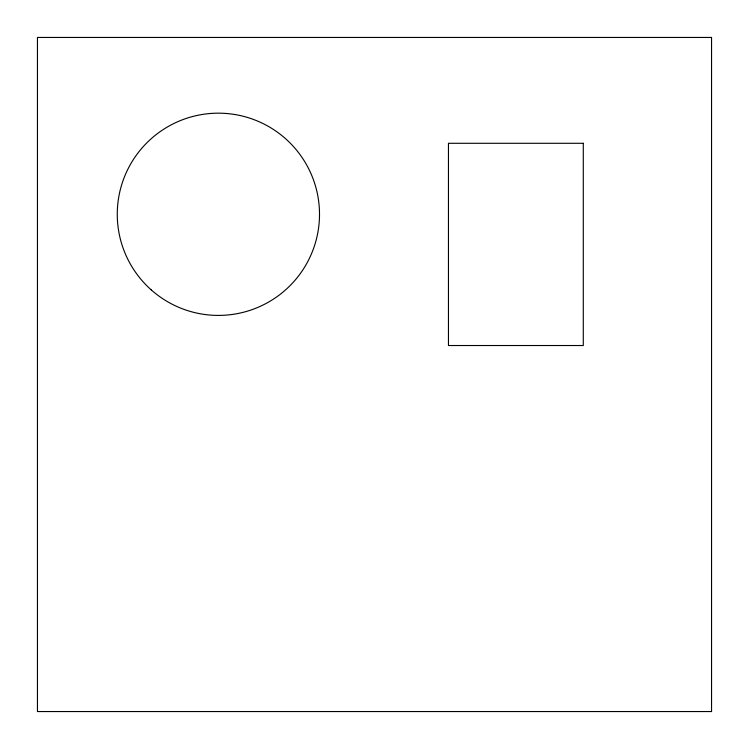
<?xml version="1.0" encoding="UTF-8"?>
<svg xmlns="http://www.w3.org/2000/svg" width="749" height="749" viewBox="0 0 749 749"><rect width="100%" height="100%" fill="white"/><g stroke="black" fill="none" stroke-linecap="round" stroke-linejoin="round"><path stroke-width="1.12" d="M711.55 37.45L37.45 37.45L37.45 711.55L711.55 711.55L711.55 37.45M583.284 143.293L448.464 143.293L448.464 345.523L583.284 345.523L583.284 143.293M151.298 289.947A101.115 101.115 0 0 0 317.454 234.559A101.115 101.115 0 0 0 186.417 118.361A101.115 101.115 0 0 0 151.298 289.947"/></g></svg>
